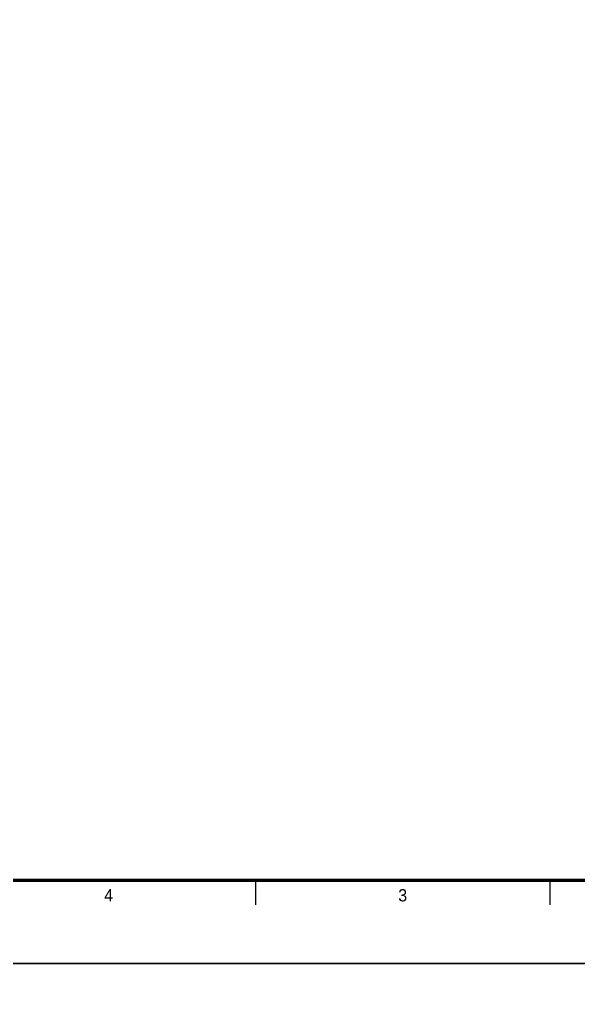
# Model space of a CAD drawing. Header units: millimetres. Extents: x -24416 to 92204, y -190080 to 23760.
# Drawn here: x 30640 to 36345, y -130955 to -121048 of the extents above; entities that cross this region are included whole.
import ezdxf
from ezdxf.enums import TextEntityAlignment as Align
from ezdxf.xclip import XClip

# ---------------------------------------------------------------- set-up
doc = ezdxf.new("R2010")
doc.units = ezdxf.units.MM
doc.header["$LTSCALE"] = 50
doc.header["$XCLIPFRAME"] = 0
doc.linetypes.add('CEN', pattern=[62, 60, -1, 0, -1])
for name, color, linetype in [('AA-BORD-FORM', 7, 'Continuous'), ('AA-BORD-TEXT', 3, 'Continuous'), ('CEN_CON', 1, 'CEN'), ('CONC', 2, 'Continuous')]:
    doc.layers.add(name, color=color, linetype=linetype)
doc.layers.add('MC', color=135, linetype='Continuous', plot=False)
doc.styles.add('HAUD01', font='Dotum.ttf')

# ---------------------------------------------------------------- blocks, each defined once
blk = doc.blocks.new('XR-FORM 청주월명')
at = {"layer": 'AA-BORD-FORM', "color": 2}
for p, q in [((661, 17), (661, 12)), ((721, 17), (721, 12))]:
    blk.add_line(p, q, dxfattribs=at)
at = {"layer": 'AA-BORD-FORM', "color": 1}
blk.add_lwpolyline([(0, 0), (841, 0), (841, 594), (0, 594)], close=True, dxfattribs=at)
at = {"layer": 'AA-BORD-FORM', "color": 2, "const_width": 0.682}
blk.add_lwpolyline([(21, 17), (21, 577), (821, 577), (821, 17)], close=True, dxfattribs=at)
at = {"layer": 'AA-BORD-TEXT', "color": 7, "style": 'HAUD01'}
for s, p in [('4', (631, 13.95)), ('3', (691, 13.94))]:
    blk.add_text(s, height=2.5, dxfattribs=at).set_placement(p, align=Align.MIDDLE_CENTER)
blk = doc.blocks.new('U-121B(기본)1', base_point=(-58206.9, -129495.9))
at = {"layer": 'CEN_CON'}
blk.add_line((-82771.9, -129795.9), (-82771.9, -119160.9), dxfattribs=at)
at = {"layer": 'CONC'}
blk.add_line((-83076.9, -129495.9), (-83076.9, -124710.9), dxfattribs=at)
at = {"layer": 'MC'}
blk.add_line((-82636.9, -129795.9), (-82636.9, -119160.9), dxfattribs=at)

msp = doc.modelspace()

# ---------------------------------------------------------------- block references
at = {"xscale": 50, "yscale": 50, "zscale": 50}
for p in [(0, -130680), (0, -160380)]:
    msp.add_blockref('XR-FORM 청주월명', p, dxfattribs=at)
ref = msp.add_blockref('U-121B(기본)1', (57910.6, -121735.7))
XClip(ref).set_block_clipping_path([(-111616.9138503033, -126700.852294269), (-81751.3515025216, -113325.8522942689)])

doc.saveas('drawing.dxf')
